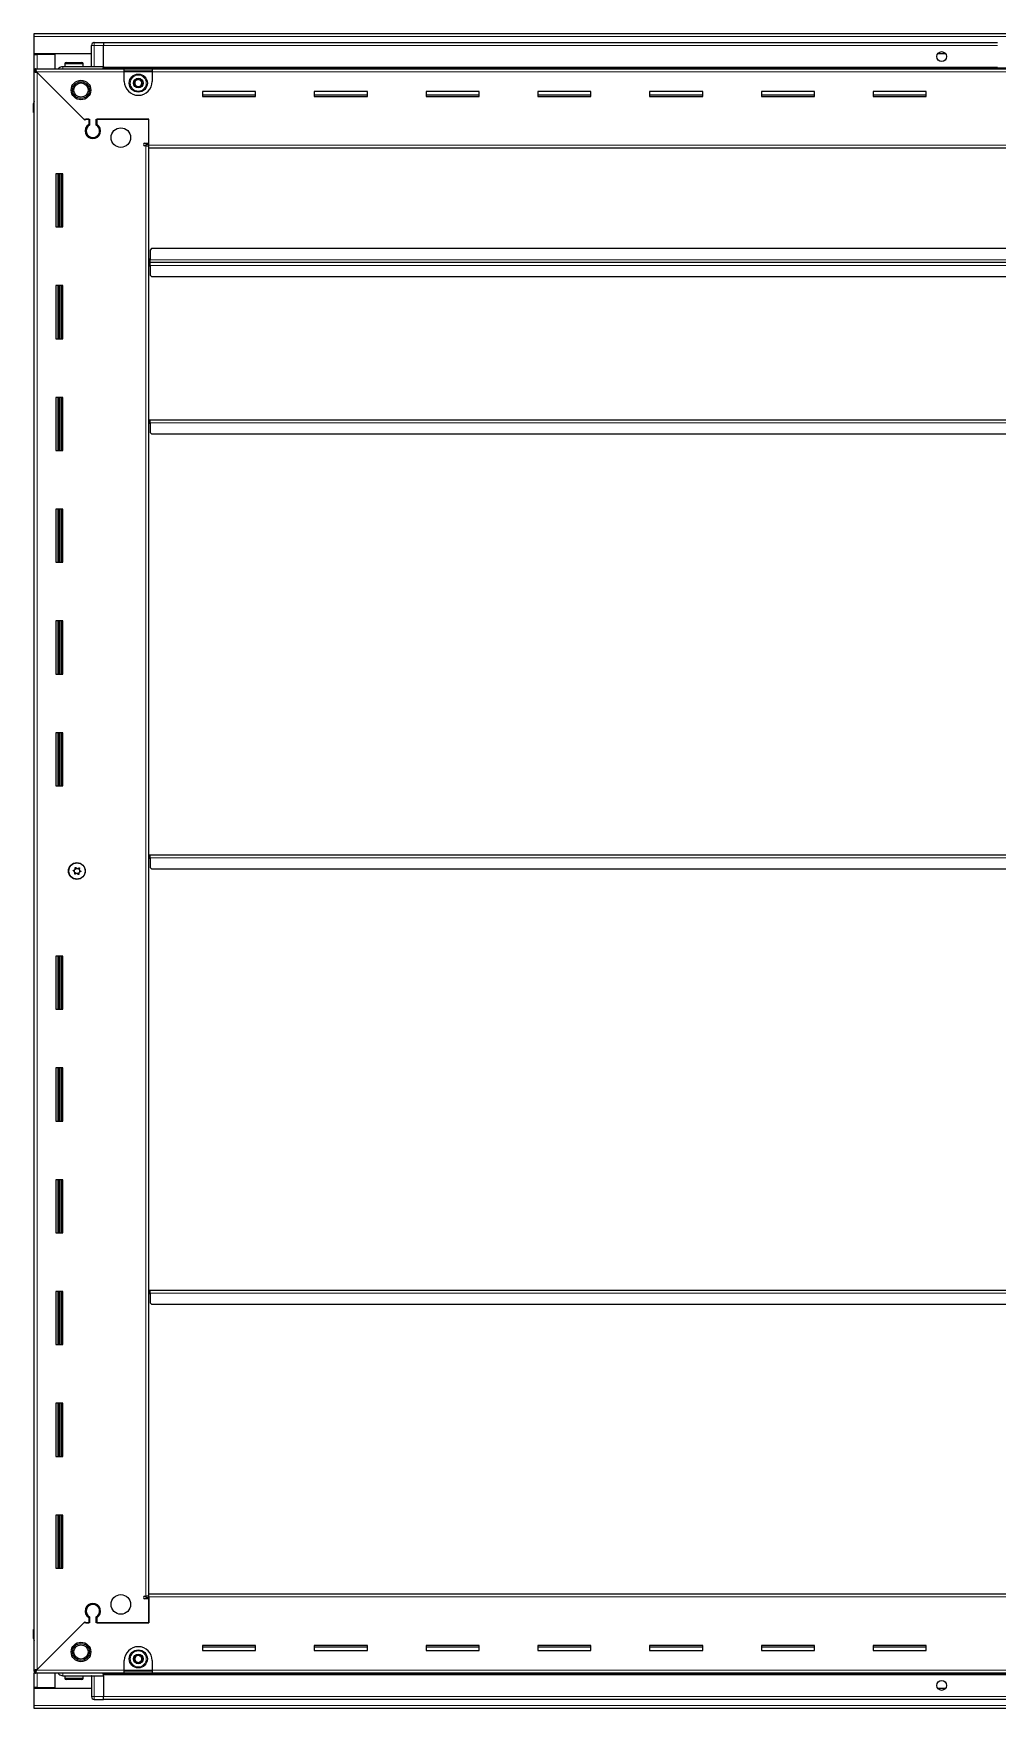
# Model space of a CAD drawing. Header units: millimetres. Extents: x 1219 to 6534, y -1482 to 1942.
# Drawn here: x 5058 to 5748, y 577 to 1776 of the extents above; entities that cross this region are included whole.
import ezdxf

# ---------------------------------------------------------------- set-up
doc = ezdxf.new("R2010")
doc.units = ezdxf.units.MM

msp = doc.modelspace()

# ---------------------------------------------------------------- linework, layer by layer
at = {"color": 7, "linetype": 'Continuous', "lineweight": 25}
for p, q in [((5058.76, 1773.72), (5058.76, 1775.82)), ((5058.76, 1775.82), (6457.76, 1775.82)), ((5058.76, 1761.32), (5058.76, 1773.72)), ((5099.76, 1752.32), (5099.76, 1767.32)), ((5100.44, 1768.82), (5100.44, 1768.82)), ((5101.76, 1769.32), (5108.26, 1769.32)), ((5101.76, 1769.32), (5108.26, 1769.32)), ((5108.26, 1769.32), (5108.26, 1769.32)), ((5108.26, 1769.32), (5108.26, 1769.32)), ((5108.26, 1769.32), (5108.26, 1767.32)), ((5748.26, 1769.17), (5108.26, 1769.17)), ((5108.26, 1752.32), (5108.26, 1767.32)), ((5099.76, 1761.32), (5058.76, 1761.32)), ((5058.76, 1760.82), (5058.76, 1761.32)), ((5058.76, 1750.57), (5058.76, 1760.82)), ((5058.76, 1760.82), (5060.86, 1760.82)), ((5058.76, 1749.07), (5058.76, 1750.57)), ((5058.76, 1750.57), (5059.76, 1750.57)), ((5059.76, 1749.07), (5059.76, 1750.57)), ((5059.76, 1750.57), (5123.26, 1750.57)), ((5060.26, 1760.82), (5060.26, 1761.32)), ((5073.76, 1760.82), (5060.86, 1760.82)), ((5073.76, 1750.57), (5073.76, 1760.82)), ((5079.26, 1752.32), (5108.26, 1752.32)), ((5080.76, 1754.22), (5080.76, 1752.32)), ((5081.56, 1755.02), (5092.96, 1755.02)), ((5093.76, 1752.32), (5093.76, 1754.22)), ((5108.19, 1750.57), (5108.26, 1752.29)), ((5108.26, 1752.32), (5108.26, 1751.82)), ((5108.26, 1751.17), (6408.26, 1751.17)), ((5123.26, 1748.47), (5123.26, 1750.57)), ((5123.26, 1750.57), (5143.26, 1750.57)), ((5143.26, 1750.57), (6373.26, 1750.57)), ((5143.26, 1750.57), (5143.26, 1748.47)), ((5711.14, 1761.32), (5705.39, 1761.32)), ((5058.76, 1748.57), (5058.76, 1749.07)), ((5058.76, 1749.07), (5059.76, 1749.07)), ((5058.76, 604.07), (5058.76, 1748.57)), ((5060.26, 1748.57), (5058.76, 1748.57)), ((5060.36, 1748.47), (5094.26, 1714.57)), ((5094.96, 1713.87), (5060.86, 1747.97)), ((5123.26, 1749.07), (5143.26, 1749.07)), ((5123.26, 1741.57), (5123.26, 1748.47)), ((5143.26, 1748.47), (5143.26, 1741.57)), ((5217.26, 1734.32), (5179.26, 1734.32)), ((5179.26, 1734.32), (5179.26, 1730.82)), ((5217.26, 1731.57), (5179.26, 1731.57)), ((5179.26, 1730.82), (5217.26, 1730.82)), ((5217.26, 1730.82), (5217.26, 1734.32)), ((5297.26, 1734.32), (5259.26, 1734.32)), ((5259.26, 1734.32), (5259.26, 1730.82)), ((5297.26, 1731.57), (5259.26, 1731.57)), ((5259.26, 1730.82), (5297.26, 1730.82)), ((5297.26, 1730.82), (5297.26, 1734.32)), ((5377.26, 1734.32), (5339.26, 1734.32)), ((5339.26, 1734.32), (5339.26, 1730.82)), ((5377.26, 1731.57), (5339.26, 1731.57)), ((5339.26, 1730.82), (5377.26, 1730.82)), ((5377.26, 1730.82), (5377.26, 1734.32)), ((5457.26, 1734.32), (5419.26, 1734.32)), ((5419.26, 1734.32), (5419.26, 1730.82)), ((5457.26, 1731.57), (5419.26, 1731.57)), ((5419.26, 1730.82), (5457.26, 1730.82)), ((5457.26, 1730.82), (5457.26, 1734.32)), ((5537.26, 1734.32), (5499.26, 1734.32)), ((5499.26, 1734.32), (5499.26, 1730.82)), ((5537.26, 1731.57), (5499.26, 1731.57)), ((5499.26, 1730.82), (5537.26, 1730.82)), ((5537.26, 1730.82), (5537.26, 1734.32)), ((5617.26, 1734.32), (5579.26, 1734.32)), ((5579.26, 1734.32), (5579.26, 1730.82)), ((5617.26, 1731.57), (5579.26, 1731.57)), ((5579.26, 1730.82), (5617.26, 1730.82)), ((5617.26, 1730.82), (5617.26, 1734.32)), ((5697.26, 1734.32), (5659.26, 1734.32)), ((5659.26, 1734.32), (5659.26, 1730.82)), ((5697.26, 1731.57), (5659.26, 1731.57)), ((5659.26, 1730.82), (5697.26, 1730.82)), ((5697.26, 1730.82), (5697.26, 1734.32)), ((5058.26, 1725.82), (5058.26, 1719.32)), ((5058.26, 1719.32), (5058.26, 1725.82)), ((5058.26, 1719.32), (5058.26, 1719.32)), ((5058.76, 1719.32), (5058.26, 1719.32)), ((5058.41, 1719.32), (5058.41, 633.32)), ((5094.26, 1714.57), (5098.46, 1714.57)), ((5095.66, 1714.57), (5094.96, 1713.87)), ((5097.76, 1714.57), (5095.66, 1714.57)), ((5097.76, 1714.57), (5097.76, 1710.68)), ((5098.46, 1714.57), (5098.46, 1710.29)), ((5103.06, 1714.57), (5140.76, 1714.57)), ((5103.06, 1710.29), (5103.06, 1714.57)), ((5103.76, 1710.68), (5103.76, 1714.57)), ((5140.76, 1714.57), (5103.76, 1714.57)), ((5140.76, 1695.92), (5140.76, 1714.57)), ((5140.76, 1697.32), (5140.76, 1714.57)), ((5098.76, 1701.71), (5098.76, 1700.95)), ((5137.91, 1697.32), (5140.76, 1697.32)), ((5138.66, 1695.32), (5137.91, 1695.32)), ((5138.66, 1695.32), (5140.76, 1695.32)), ((5140.76, 1696.32), (5138.76, 1696.32)), ((5138.76, 1696.32), (5138.76, 1695.32)), ((5140.76, 1693.82), (5140.76, 1695.92)), ((6375.76, 1693.82), (5140.76, 1693.82)), ((5140.76, 658.82), (5140.76, 1693.82)), ((5079.26, 1675.32), (5074.26, 1675.32)), ((5074.26, 1675.32), (5074.26, 1637.32)), ((5076.41, 1637.32), (5076.41, 1675.32)), ((5078.21, 1637.32), (5078.21, 1675.32)), ((5078.24, 1637.32), (5078.24, 1675.32)), ((5079.26, 1637.32), (5079.26, 1675.32)), ((5074.26, 1637.32), (5079.26, 1637.32)), ((5142.76, 1621.82), (5141.76, 1620.82)), ((5141.76, 1620.82), (5141.76, 1613.92)), ((6373.76, 1621.82), (5142.76, 1621.82)), ((5141.51, 1611.82), (5140.76, 1611.82)), ((5141.76, 1614.67), (5141.51, 1614.67)), ((5141.51, 1614.67), (5141.51, 1611.82)), ((5141.51, 1611.82), (5141.51, 1608.97)), ((5141.51, 1608.97), (5141.76, 1608.97)), ((5141.76, 1611.82), (5141.76, 1613.92)), ((5141.76, 1609.72), (5141.76, 1611.82)), ((6374.76, 1611.82), (5141.76, 1611.82)), ((5141.76, 1609.72), (5141.76, 1602.82)), ((5079.26, 1595.32), (5074.26, 1595.32)), ((5074.26, 1595.32), (5074.26, 1557.32)), ((5076.41, 1557.32), (5076.41, 1595.32)), ((5078.21, 1557.32), (5078.21, 1595.32)), ((5078.24, 1557.32), (5078.24, 1595.32)), ((5079.26, 1557.32), (5079.26, 1595.32)), ((5141.76, 1602.82), (5142.76, 1601.82)), ((5142.76, 1601.82), (6373.76, 1601.82)), ((5074.26, 1557.32), (5079.26, 1557.32)), ((5079.26, 1515.32), (5074.26, 1515.32)), ((5074.26, 1515.32), (5074.26, 1477.32)), ((5076.41, 1477.32), (5076.41, 1515.32)), ((5078.21, 1477.32), (5078.21, 1515.32)), ((5078.24, 1477.32), (5078.24, 1515.32)), ((5079.26, 1477.32), (5079.26, 1515.32)), ((5140.76, 1499.32), (5141.51, 1499.32)), ((5141.51, 1499.32), (5141.51, 1496.47)), ((5141.76, 1497.22), (5141.76, 1499.32)), ((5141.76, 1499.32), (6374.76, 1499.32)), ((5141.51, 1496.47), (5141.76, 1496.47)), ((5141.76, 1497.22), (5141.76, 1490.32)), ((5141.76, 1490.32), (5142.76, 1489.32)), ((5142.76, 1489.32), (6373.76, 1489.32)), ((5074.26, 1477.32), (5079.26, 1477.32)), ((5079.26, 1435.32), (5074.26, 1435.32)), ((5074.26, 1435.32), (5074.26, 1397.32)), ((5076.41, 1397.32), (5076.41, 1435.32)), ((5078.21, 1397.32), (5078.21, 1435.32)), ((5078.24, 1397.32), (5078.24, 1435.32)), ((5079.26, 1397.32), (5079.26, 1435.32)), ((5074.26, 1397.32), (5079.26, 1397.32)), ((5079.26, 1355.32), (5074.26, 1355.32)), ((5074.26, 1355.32), (5074.26, 1317.32)), ((5076.41, 1317.32), (5076.41, 1355.32)), ((5078.21, 1317.32), (5078.21, 1355.32)), ((5078.24, 1317.32), (5078.24, 1355.32)), ((5079.26, 1317.32), (5079.26, 1355.32)), ((5074.26, 1317.32), (5079.26, 1317.32)), ((5079.26, 1275.32), (5074.26, 1275.32)), ((5074.26, 1275.32), (5074.26, 1237.32)), ((5076.41, 1237.32), (5076.41, 1275.32)), ((5078.21, 1237.32), (5078.21, 1275.32)), ((5078.24, 1237.32), (5078.24, 1275.32)), ((5079.26, 1237.32), (5079.26, 1275.32)), ((5074.26, 1237.32), (5079.26, 1237.32)), ((5140.76, 1187.82), (5141.51, 1187.82)), ((5141.51, 1187.82), (5141.51, 1184.97)), ((5141.76, 1185.72), (5141.76, 1187.82)), ((5141.76, 1187.82), (6374.76, 1187.82)), ((5141.51, 1184.97), (5141.76, 1184.97)), ((5141.76, 1185.72), (5141.76, 1178.82)), ((5141.76, 1178.82), (5142.76, 1177.82)), ((5142.76, 1177.82), (6373.76, 1177.82)), ((5079.26, 1115.32), (5074.26, 1115.32)), ((5074.26, 1115.32), (5074.26, 1077.32)), ((5076.41, 1077.32), (5076.41, 1115.32)), ((5078.21, 1077.32), (5078.21, 1115.32)), ((5078.24, 1077.32), (5078.24, 1115.32)), ((5079.26, 1077.32), (5079.26, 1115.32)), ((5074.26, 1077.32), (5079.26, 1077.32)), ((5079.26, 1035.32), (5074.26, 1035.32)), ((5074.26, 1035.32), (5074.26, 997.32)), ((5076.41, 997.32), (5076.41, 1035.32)), ((5078.21, 997.32), (5078.21, 1035.32)), ((5078.24, 997.32), (5078.24, 1035.32)), ((5079.26, 997.32), (5079.26, 1035.32)), ((5074.26, 997.32), (5079.26, 997.32)), ((5079.26, 955.32), (5074.26, 955.32)), ((5074.26, 955.32), (5074.26, 917.32)), ((5076.41, 917.32), (5076.41, 955.32)), ((5078.21, 917.32), (5078.21, 955.32)), ((5078.24, 917.32), (5078.24, 955.32)), ((5079.26, 917.32), (5079.26, 955.32)), ((5074.26, 917.32), (5079.26, 917.32)), ((5079.26, 875.32), (5074.26, 875.32)), ((5074.26, 875.32), (5074.26, 837.32)), ((5076.41, 837.32), (5076.41, 875.32)), ((5078.21, 837.32), (5078.21, 875.32)), ((5078.24, 837.32), (5078.24, 875.32)), ((5079.26, 837.32), (5079.26, 875.32)), ((5140.76, 876.32), (5141.51, 876.32)), ((5141.51, 876.32), (5141.51, 873.47)), ((5141.76, 874.22), (5141.76, 876.32)), ((5141.76, 876.32), (6374.76, 876.32)), ((5141.51, 873.47), (5141.76, 873.47)), ((5141.76, 874.22), (5141.76, 867.32)), ((5141.76, 867.32), (5142.76, 866.32)), ((5142.76, 866.32), (6373.76, 866.32)), ((5074.26, 837.32), (5079.26, 837.32)), ((5079.26, 795.32), (5074.26, 795.32)), ((5074.26, 795.32), (5074.26, 757.32)), ((5076.41, 757.32), (5076.41, 795.32)), ((5078.21, 757.32), (5078.21, 795.32)), ((5078.24, 757.32), (5078.24, 795.32)), ((5079.26, 757.32), (5079.26, 795.32)), ((5074.26, 757.32), (5079.26, 757.32)), ((5079.26, 715.32), (5074.26, 715.32)), ((5074.26, 715.32), (5074.26, 677.32)), ((5076.41, 677.32), (5076.41, 715.32)), ((5078.21, 677.32), (5078.21, 715.32)), ((5078.24, 677.32), (5078.24, 715.32)), ((5079.26, 677.32), (5079.26, 715.32)), ((5074.26, 677.32), (5079.26, 677.32)), ((5098.76, 651.7), (5098.76, 650.94)), ((5137.91, 657.32), (5138.66, 657.32)), ((5140.76, 655.32), (5137.91, 655.32)), ((5140.76, 657.32), (5138.66, 657.32)), ((5138.76, 657.32), (5138.76, 656.32)), ((5138.76, 656.32), (5140.76, 656.32)), ((5140.76, 658.82), (6375.76, 658.82)), ((5140.76, 656.72), (5140.76, 658.82)), ((5140.76, 656.72), (5140.76, 638.07)), ((5140.76, 638.07), (5140.76, 655.32)), ((5094.26, 638.07), (5060.36, 604.17)), ((5060.86, 604.67), (5094.96, 638.77)), ((5098.46, 638.07), (5094.26, 638.07)), ((5094.96, 638.77), (5095.66, 638.07)), ((5095.66, 638.07), (5097.76, 638.07)), ((5097.76, 641.96), (5097.76, 638.07)), ((5098.46, 642.36), (5098.46, 638.07)), ((5103.06, 638.07), (5103.06, 642.36)), ((5140.76, 638.07), (5103.06, 638.07)), ((5103.76, 638.07), (5103.76, 641.96)), ((5103.76, 638.07), (5140.76, 638.07)), ((5058.26, 626.82), (5058.26, 633.32)), ((5058.26, 633.32), (5058.26, 633.32)), ((5058.26, 633.32), (5058.26, 633.32)), ((5058.26, 633.32), (5058.26, 626.82)), ((5058.76, 633.32), (5058.26, 633.32)), ((5058.76, 625.5), (5058.76, 625.5)), ((5217.26, 621.82), (5179.26, 621.82)), ((5179.26, 621.82), (5179.26, 618.32)), ((5179.26, 621.07), (5217.26, 621.07)), ((5179.26, 618.32), (5217.26, 618.32)), ((5217.26, 618.32), (5217.26, 621.82)), ((5297.26, 621.82), (5259.26, 621.82)), ((5259.26, 621.82), (5259.26, 618.32)), ((5259.26, 621.07), (5297.26, 621.07)), ((5259.26, 618.32), (5297.26, 618.32)), ((5297.26, 618.32), (5297.26, 621.82)), ((5377.26, 621.82), (5339.26, 621.82)), ((5339.26, 621.82), (5339.26, 618.32)), ((5339.26, 621.07), (5377.26, 621.07)), ((5339.26, 618.32), (5377.26, 618.32)), ((5377.26, 618.32), (5377.26, 621.82)), ((5457.26, 621.82), (5419.26, 621.82)), ((5419.26, 621.82), (5419.26, 618.32)), ((5419.26, 621.07), (5457.26, 621.07)), ((5419.26, 618.32), (5457.26, 618.32)), ((5457.26, 618.32), (5457.26, 621.82)), ((5537.26, 621.82), (5499.26, 621.82)), ((5499.26, 621.82), (5499.26, 618.32)), ((5499.26, 621.07), (5537.26, 621.07)), ((5499.26, 618.32), (5537.26, 618.32)), ((5537.26, 618.32), (5537.26, 621.82)), ((5617.26, 621.82), (5579.26, 621.82)), ((5579.26, 621.82), (5579.26, 618.32)), ((5579.26, 621.07), (5617.26, 621.07)), ((5579.26, 618.32), (5617.26, 618.32)), ((5617.26, 618.32), (5617.26, 621.82)), ((5697.26, 621.82), (5659.26, 621.82)), ((5659.26, 621.82), (5659.26, 618.32)), ((5659.26, 621.07), (5697.26, 621.07)), ((5659.26, 618.32), (5697.26, 618.32)), ((5697.26, 618.32), (5697.26, 621.82)), ((5058.76, 603.57), (5058.76, 604.07)), ((5060.26, 604.07), (5058.76, 604.07)), ((5058.76, 603.57), (5058.76, 602.07)), ((5059.76, 603.57), (5058.76, 603.57)), ((5058.76, 591.82), (5058.76, 602.07)), ((5059.76, 602.07), (5058.76, 602.07)), ((5059.76, 603.57), (5059.76, 602.07)), ((5123.26, 602.07), (5059.76, 602.07)), ((5073.76, 591.82), (5073.76, 602.07)), ((5079.26, 600.32), (5108.26, 600.32)), ((5080.76, 600.32), (5080.76, 598.42)), ((5093.76, 598.42), (5093.76, 600.32)), ((5099.76, 600.32), (5099.76, 585.32)), ((5108.26, 600.36), (5108.19, 602.07)), ((6408.26, 601.47), (5108.26, 601.47)), ((5108.26, 600.32), (5108.26, 600.82)), ((5108.26, 600.32), (5108.26, 585.32)), ((5123.26, 604.17), (5123.26, 611.07)), ((5123.26, 602.07), (5123.26, 604.17)), ((5143.26, 603.57), (5123.26, 603.57)), ((5143.26, 602.07), (5123.26, 602.07)), ((5143.26, 611.07), (5143.26, 604.17)), ((5143.26, 604.17), (5143.26, 602.07)), ((6373.26, 602.07), (5143.26, 602.07)), ((5060.86, 591.82), (5058.76, 591.82)), ((5058.76, 591.32), (5058.76, 591.82)), ((5058.76, 578.92), (5058.76, 591.32)), ((5058.76, 591.32), (5099.76, 591.32)), ((5060.26, 591.32), (5060.26, 591.82)), ((5060.86, 591.82), (5073.76, 591.82)), ((5085.34, 597.62), (5081.56, 597.62)), ((5092.96, 597.62), (5085.34, 597.62)), ((5705.39, 591.32), (5711.14, 591.32)), ((5058.76, 576.82), (5058.76, 578.92)), ((6457.76, 576.82), (5058.76, 576.82)), ((5099.76, 585.32), (5099.76, 585.32)), ((5101.76, 583.32), (5108.26, 583.32)), ((5101.76, 583.32), (5108.26, 583.32)), ((5108.26, 583.32), (5108.26, 585.32)), ((5108.26, 583.47), (6408.26, 583.47)), ((5108.26, 583.32), (5108.26, 583.32))]:
    msp.add_line(p, q, dxfattribs=at)
at = {"color": 8, "linetype": 'Continuous', "lineweight": 18}
for p, q in [((6457.76, 1773.72), (5058.76, 1773.72)), ((5099.76, 1767.32), (5101.76, 1767.32)), ((5101.76, 1769.32), (5101.76, 1767.32)), ((5101.76, 1767.32), (5101.76, 1752.32)), ((5108.26, 1767.32), (5101.76, 1767.32)), ((5748.26, 1767.17), (5108.26, 1767.17)), ((5060.86, 1760.82), (5060.86, 1761.32)), ((5060.86, 1750.57), (5060.86, 1760.82)), ((5080.76, 1754.22), (5093.76, 1754.22)), ((5748.26, 1751.82), (5108.26, 1751.82)), ((6408.26, 1750.59), (5108.26, 1750.59)), ((5123.26, 1748.47), (5060.36, 1748.47)), ((5060.86, 1747.97), (5060.86, 604.67)), ((5123.26, 1748.47), (5143.26, 1748.47)), ((6373.26, 1748.47), (5143.26, 1748.47)), ((5058.76, 1725.82), (5058.26, 1725.82)), ((5138.66, 657.32), (5138.66, 1695.32)), ((5140.76, 1695.92), (6375.76, 1695.92)), ((5075.76, 1675.32), (5075.76, 1637.32)), ((5077, 1675.32), (5077, 1637.32)), ((6374.76, 1613.92), (5141.76, 1613.92)), ((5141.76, 1609.72), (6374.76, 1609.72)), ((5075.76, 1595.32), (5075.76, 1557.32)), ((5077, 1595.32), (5077, 1557.32)), ((5075.76, 1515.32), (5075.76, 1477.32)), ((5077, 1515.32), (5077, 1477.32)), ((5141.76, 1497.22), (6374.76, 1497.22)), ((5075.76, 1435.32), (5075.76, 1397.32)), ((5077, 1435.32), (5077, 1397.32)), ((5075.76, 1355.32), (5075.76, 1317.32)), ((5077, 1355.32), (5077, 1317.32)), ((5075.76, 1275.32), (5075.76, 1237.32)), ((5077, 1275.32), (5077, 1237.32)), ((5141.76, 1185.72), (6374.76, 1185.72)), ((5075.76, 1115.32), (5075.76, 1077.32)), ((5077, 1115.32), (5077, 1077.32)), ((5075.76, 1035.32), (5075.76, 997.32)), ((5077, 1035.32), (5077, 997.32)), ((5075.76, 955.32), (5075.76, 917.32)), ((5077, 955.32), (5077, 917.32)), ((5075.76, 875.32), (5075.76, 837.32)), ((5077, 875.32), (5077, 837.32)), ((5141.76, 874.22), (6374.76, 874.22)), ((5075.76, 795.32), (5075.76, 757.32)), ((5077, 795.32), (5077, 757.32)), ((5075.76, 715.32), (5075.76, 677.32)), ((5077, 715.32), (5077, 677.32)), ((6375.76, 656.72), (5140.76, 656.72)), ((5058.76, 626.82), (5058.26, 626.82)), ((5060.36, 604.17), (5123.26, 604.17)), ((5060.86, 591.82), (5060.86, 602.07)), ((5101.76, 585.32), (5101.76, 600.32)), ((5108.26, 602.06), (6408.26, 602.06)), ((5108.26, 600.82), (6408.26, 600.82)), ((5143.26, 604.17), (5123.26, 604.17)), ((5143.26, 604.17), (6373.26, 604.17)), ((5060.86, 591.32), (5060.86, 591.82)), ((5085.07, 598.42), (5080.76, 598.42)), ((5093.76, 598.42), (5085.07, 598.42)), ((6457.76, 578.92), (5058.76, 578.92)), ((5099.76, 585.32), (5101.76, 585.32)), ((5101.76, 583.32), (5101.76, 585.32)), ((5108.26, 585.32), (5101.76, 585.32)), ((5108.26, 585.47), (6408.26, 585.47))]:
    msp.add_line(p, q, dxfattribs=at)
at = {"color": 7, "linetype": 'Continuous', "lineweight": 25}
for centre, radius in [((5708.26, 1759.32), 3.5), ((5092.26, 1735.32), 7), ((5092.26, 1735.32), 6.02), ((5092.26, 1735.32), 5.1), ((5133.26, 1740.32), 6.5), ((5133.26, 1740.32), 3.46), ((5120.76, 1701.32), 7), ((5089.26, 1176.32), 6), ((5089.41, 1176.32), 5.79), ((5089.41, 1176.32), 1.85), ((5120.76, 651.32), 7), ((5092.26, 617.32), 7), ((5092.26, 617.32), 6.03), ((5092.26, 617.32), 5.1), ((5133.26, 612.32), 6.5), ((5133.26, 612.32), 3.46), ((5708.26, 593.32), 3.5)]:
    msp.add_circle(centre, radius, dxfattribs=at)
at = {"color": 8, "linetype": 'Continuous', "lineweight": 18}
for centre in [(5133.26, 1740.32), (5133.26, 612.32)]:
    msp.add_circle(centre, 5.7, dxfattribs=at)
at = {"color": 7, "linetype": 'Continuous', "lineweight": 25}
for centre, radius, start, end in [((5101.76, 1767.32), 2, 90, 180), ((5101.76, 1767.32), 2, 123.94202, 131.40962), ((5101.76, 1767.32), 2, 90, 108.58003), ((5081.56, 1754.22), 0.8, 90, 180), ((5092.96, 1754.22), 0.8, 0, 90), ((5099.56, 1752.52), 0.2, 270, 0), ((5133.26, 1741.57), 10, 180, 270), ((5133.26, 1740.32), 2.5, 134.01559, 194.01559), ((5133.26, 1740.32), 2.5, 194.01559, 254.01559), ((5133.26, 1740.32), 2.5, 74.01559, 134.01559), ((5133.26, 1741.57), 10, 270, 0), ((5133.26, 1740.32), 2.5, 14.01559, 74.01559), ((5133.26, 1740.32), 2.5, 314.01559, 14.01559), ((5060.26, 1725.82), 2, 138.59038, 180), ((5133.26, 1740.32), 2.5, 254.01559, 314.01559), ((5100.76, 1706.07), 5.5, 123.05573, 56.94427), ((5100.76, 1706.07), 4.8, 118.63099, 61.36901), ((5137.91, 1696.32), 1, 90, 270), ((5100.76, 646.57), 5.5, 303.05573, 236.94427), ((5100.76, 646.57), 4.8, 298.63099, 241.36901), ((5137.91, 656.32), 1, 90, 270), ((5060.26, 626.82), 2, 180, 221.39416), ((5133.26, 611.07), 10, 90, 180), ((5133.26, 612.32), 2.5, 127.47401, 187.47401), ((5133.26, 612.32), 2.5, 187.47401, 247.47401), ((5133.26, 612.32), 2.5, 67.47401, 127.47401), ((5133.26, 611.07), 10, 0, 90), ((5133.26, 612.32), 2.5, 7.47401, 67.47401), ((5133.26, 612.32), 2.5, 307.47401, 7.47401), ((5099.56, 600.12), 0.2, 0, 90), ((5133.26, 612.32), 2.5, 247.47401, 307.47401), ((5081.56, 598.42), 0.8, 180, 270), ((5092.96, 598.42), 0.8, 270, 360), ((5101.76, 585.32), 2, 180, 270)]:
    msp.add_arc(centre, radius, start, end, dxfattribs=at)
for points, knots in [([(5060.36, 1748.47), (5060.32, 1748.73), (5060.23, 1749.22), (5060.1, 1749.86), (5059.96, 1750.33), (5059.85, 1750.55), (5059.79, 1750.57), (5059.76, 1750.57)], [0, 0, 0, 0, 0.2302553, 0.4485219, 0.6667858, 0.8850496, 1, 1, 1, 1]), ([(5076.05, 1750.57), (5076.17, 1750.77), (5076.56, 1751.42), (5077.71, 1752.13), (5078.75, 1752.26), (5079.26, 1752.32)], [0, 0, 0, 0, 0.1822499, 0.5911249, 1, 1, 1, 1]), ([(5108.26, 1752.32), (5108.26, 1752.29), (5108.26, 1752.21), (5108.26, 1751.59), (5108.26, 1751.01), (5108.26, 1750.62), (5108.26, 1750.59)], [0, 0, 0, 0, 0.3242788, 0.6485576, 0.9728365, 1, 1, 1, 1]), ([(5058.76, 1748.57), (5058.79, 1748.53), (5058.84, 1748.44), (5059.24, 1748.3), (5059.79, 1748.17), (5060.37, 1748.06), (5060.74, 1748), (5060.86, 1747.97)], [0, 0, 0, 0, 0.2302553, 0.4485219, 0.6667858, 0.8850496, 1, 1, 1, 1]), ([(5130.49, 1741.12), (5130.86, 1741.48), (5131.55, 1742.15), (5132.24, 1742.81), (5132.57, 1743.12)], [0, 0, 0, 0, 0.5346859, 1, 1, 1, 1]), ([(5131.19, 1738.32), (5131.1, 1738.65), (5130.91, 1739.45), (5130.66, 1740.42), (5130.52, 1741), (5130.49, 1741.12)], [0, 0, 0, 0, 0.36290056, 0.86687533, 1, 1, 1, 1]), ([(5132.57, 1743.12), (5133.06, 1742.98), (5133.99, 1742.72), (5134.91, 1742.45), (5135.34, 1742.33)], [0, 0, 0, 0, 0.5346859, 1, 1, 1, 1]), ([(5136.04, 1739.53), (5135.67, 1739.17), (5134.97, 1738.5), (5134.28, 1737.83), (5133.96, 1737.52)], [0, 0, 0, 0, 0.5346859, 1, 1, 1, 1]), ([(5135.34, 1742.33), (5135.37, 1742.21), (5135.52, 1741.63), (5135.76, 1740.66), (5135.96, 1739.86), (5136.04, 1739.53)], [0, 0, 0, 0, 0.13312467, 0.63709944, 1, 1, 1, 1]), ([(5133.96, 1737.52), (5133.47, 1737.66), (5132.54, 1737.93), (5131.62, 1738.19), (5131.19, 1738.32)], [0, 0, 0, 0, 0.5346859, 1, 1, 1, 1]), ([(5091.05, 1178.6), (5091.04, 1178.6), (5091.01, 1178.61), (5090.96, 1178.61), (5090.82, 1178.57), (5090.47, 1178.4), (5089.99, 1178.15), (5089.36, 1178.19), (5088.92, 1178.47), (5088.61, 1178.71), (5088.42, 1178.85), (5088.33, 1178.88), (5088.29, 1178.89), (5088.25, 1178.87), (5088.23, 1178.85), (5088.2, 1178.79), (5088.15, 1178.53), (5088.15, 1178.05), (5087.97, 1177.36), (5087.37, 1176.98), (5086.93, 1176.82), (5086.69, 1176.7), (5086.64, 1176.64), (5086.63, 1176.61), (5086.63, 1176.58), (5086.64, 1176.55), (5086.67, 1176.51), (5086.72, 1176.46), (5086.91, 1176.32), (5087.23, 1176.11), (5087.62, 1175.79), (5087.86, 1175.2), (5087.78, 1174.66), (5087.73, 1174.28), (5087.73, 1174.13), (5087.76, 1174.07), (5087.78, 1174.05), (5087.81, 1174.03), (5087.87, 1174.04), (5088.01, 1174.08), (5088.36, 1174.25), (5088.84, 1174.49), (5089.47, 1174.46), (5089.91, 1174.18), (5090.22, 1173.94), (5090.41, 1173.8), (5090.5, 1173.77), (5090.54, 1173.76), (5090.57, 1173.77), (5090.6, 1173.8), (5090.63, 1173.86), (5090.68, 1174.12), (5090.68, 1174.6), (5090.86, 1175.29), (5091.45, 1175.67), (5091.9, 1175.82), (5092.14, 1175.95), (5092.19, 1176), (5092.2, 1176.03), (5092.2, 1176.06), (5092.19, 1176.1), (5092.16, 1176.13), (5092.1, 1176.19), (5091.92, 1176.33), (5091.6, 1176.53), (5091.2, 1176.86), (5090.97, 1177.45), (5091.05, 1177.98), (5091.1, 1178.37), (5091.09, 1178.52), (5091.07, 1178.57), (5091.06, 1178.59), (5091.05, 1178.6)], [0, 0, 0, 0, 0.0020087, 0.00442, 0.0093647, 0.0255282, 0.0677053, 0.0957862, 0.1246456, 0.1503415, 0.1605194, 0.1633943, 0.1656965, 0.1672448, 0.1688741, 0.1707699, 0.1786058, 0.2119941, 0.2499945, 0.2879948, 0.3213831, 0.329219, 0.3311148, 0.3327441, 0.3342924, 0.3362166, 0.3385353, 0.3413178, 0.349662, 0.3753578, 0.4042173, 0.4322982, 0.4744753, 0.4906388, 0.4966691, 0.49844, 0.5, 0.5020087, 0.50442, 0.5093647, 0.5255282, 0.5677053, 0.5957862, 0.6246456, 0.6503415, 0.6605194, 0.6633943, 0.6656965, 0.6672448, 0.6688741, 0.6707699, 0.6786058, 0.7119941, 0.7499945, 0.7879948, 0.8213831, 0.829219, 0.8311148, 0.8327441, 0.8342924, 0.8362166, 0.8385353, 0.8413178, 0.849662, 0.8753578, 0.9042173, 0.9322982, 0.9744753, 0.9906388, 0.9966691, 0.99844, 1, 1, 1, 1]), ([(5130.6, 613.43), (5130.7, 613.51), (5131.17, 613.87), (5131.96, 614.48), (5132.62, 614.98), (5132.89, 615.19)], [0, 0, 0, 0, 0.1331247, 0.6370994, 1, 1, 1, 1]), ([(5130.97, 610.57), (5130.91, 611.08), (5130.78, 612.03), (5130.66, 612.99), (5130.6, 613.43)], [0, 0, 0, 0, 0.5346859, 1, 1, 1, 1]), ([(5132.89, 615.19), (5133.37, 614.99), (5134.26, 614.62), (5135.14, 614.25), (5135.56, 614.08)], [0, 0, 0, 0, 0.53468586, 1, 1, 1, 1]), ([(5135.56, 614.08), (5135.62, 613.57), (5135.75, 612.61), (5135.87, 611.66), (5135.93, 611.22)], [0, 0, 0, 0, 0.5346859, 1, 1, 1, 1]), ([(5060.86, 604.67), (5060.61, 604.63), (5060.12, 604.54), (5059.48, 604.4), (5059.01, 604.27), (5058.79, 604.16), (5058.77, 604.1), (5058.76, 604.07)], [0, 0, 0, 0, 0.2302553, 0.4485219, 0.6667858, 0.8850496, 1, 1, 1, 1]), ([(5059.76, 602.07), (5059.81, 602.1), (5059.9, 602.15), (5060.03, 602.55), (5060.16, 603.1), (5060.28, 603.68), (5060.34, 604.05), (5060.36, 604.17)], [0, 0, 0, 0, 0.23025534, 0.4485219, 0.6667858, 0.88504963, 1, 1, 1, 1]), ([(5076.05, 602.07), (5076.17, 601.87), (5076.56, 601.22), (5077.71, 600.51), (5078.75, 600.39), (5079.26, 600.32)], [0, 0, 0, 0, 0.1822499, 0.5911249, 1, 1, 1, 1]), ([(5108.26, 600.32), (5108.26, 600.36), (5108.26, 600.44), (5108.26, 601.05), (5108.26, 601.63), (5108.26, 602.03), (5108.26, 602.06)], [0, 0, 0, 0, 0.32427882, 0.64855764, 0.97283646, 1, 1, 1, 1]), ([(5133.64, 609.46), (5133.16, 609.66), (5132.27, 610.03), (5131.39, 610.4), (5130.97, 610.57)], [0, 0, 0, 0, 0.5346859, 1, 1, 1, 1]), ([(5135.93, 611.22), (5135.66, 611.01), (5135, 610.51), (5134.21, 609.9), (5133.74, 609.54), (5133.64, 609.46)], [0, 0, 0, 0, 0.3629006, 0.8668753, 1, 1, 1, 1])]:
    msp.add_open_spline(points, degree=3, knots=knots, dxfattribs=at)
at = {"color": 8, "linetype": 'Continuous', "lineweight": 18}
for points in [[(5079.26, 1752.32), (5079.26, 1752.28), (5079.26, 1752.2), (5079.26, 1751.77), (5079.26, 1751.31), (5079.26, 1750.9), (5079.26, 1750.63), (5079.26, 1750.57)], [(5079.26, 600.32), (5079.26, 600.37), (5079.26, 600.44), (5079.26, 600.88), (5079.26, 601.33), (5079.26, 601.75), (5079.26, 602.02), (5079.26, 602.07)]]:
    msp.add_open_spline(points, degree=3, knots=[0, 0, 0, 0, 0.3597529, 0.5534142, 0.7511852, 0.9489563, 1, 1, 1, 1], dxfattribs=at)
at = {"color": 7, "linetype": 'Continuous', "lineweight": 25}
for points in [[(5060.36, 1748.47), (5060.31, 1748.55), (5060.21, 1748.71), (5060.06, 1748.91), (5059.91, 1749.05), (5059.81, 1749.06), (5059.76, 1749.07)], [(5060.26, 1748.57), (5060.27, 1748.52), (5060.29, 1748.42), (5060.43, 1748.27), (5060.63, 1748.12), (5060.79, 1748.02), (5060.86, 1747.97)], [(5059.76, 603.57), (5059.81, 603.58), (5059.91, 603.6), (5060.06, 603.74), (5060.21, 603.94), (5060.31, 604.09), (5060.36, 604.17)], [(5060.86, 604.67), (5060.79, 604.62), (5060.63, 604.52), (5060.43, 604.37), (5060.29, 604.22), (5060.27, 604.12), (5060.26, 604.07)]]:
    msp.add_open_spline(points, degree=3, dxfattribs=at)

doc.saveas('drawing.dxf')
